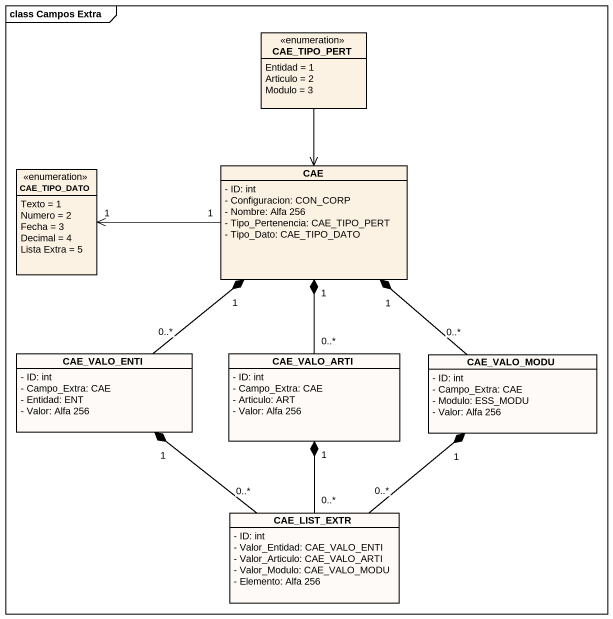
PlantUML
@startuml
mainframe class Campos Extra
hide circle
hide empty members
skinparam classAttributeIconSize 0
enum CAE_TIPO_PERT {
  Entidad = 1
  Articulo = 2
  Modulo = 3
}
enum CAE_TIPO_DATO {
  Texto = 1
  Numero = 2
  Fecha = 3
  Decimal = 4
  Lista Extra = 5
}
class CAE {
  - ID: int
  - Configuracion: CON_CORP
  - Nombre: Alfa 256
  - Tipo_Pertenencia: CAE_TIPO_PERT
  - Tipo_Dato: CAE_TIPO_DATO
}
class CAE_VALO_ENTI #FDFAF7 {
  - ID: int
  - Campo_Extra: CAE
  - Entidad: ENT
  - Valor: Alfa 256
}
class CAE_VALO_ARTI #FDFAF7 {
  - ID: int
  - Campo_Extra: CAE
  - Articulo: ART
  - Valor: Alfa 256
}
class CAE_VALO_MODU #FDFAF7 {
  - ID: int
  - Campo_Extra: CAE
  - Modulo: ESS_MODU
  - Valor: Alfa 256
}
class CAE_LIST_EXTR #FDFAF7 {
  - ID: int
  - Valor_Entidad: CAE_VALO_ENTI
  - Valor_Articulo: CAE_VALO_ARTI
  - Valor_Modulo: CAE_VALO_MODU
  - Elemento: Alfa 256
}
CAE_TIPO_PERT --> CAE
CAE "1" -left-> "1" CAE_TIPO_DATO
CAE_VALO_ENTI "0..*" -up-* "1" CAE
CAE_VALO_ARTI "0..*" -up-* "1" CAE
CAE_VALO_MODU "0..*" -up-* "1" CAE
CAE_LIST_EXTR "0..*" -up-* "1" CAE_VALO_ENTI
CAE_LIST_EXTR "0..*" -up-* "1" CAE_VALO_ARTI
CAE_LIST_EXTR "0..*" -up-* "1" CAE_VALO_MODU
@enduml
